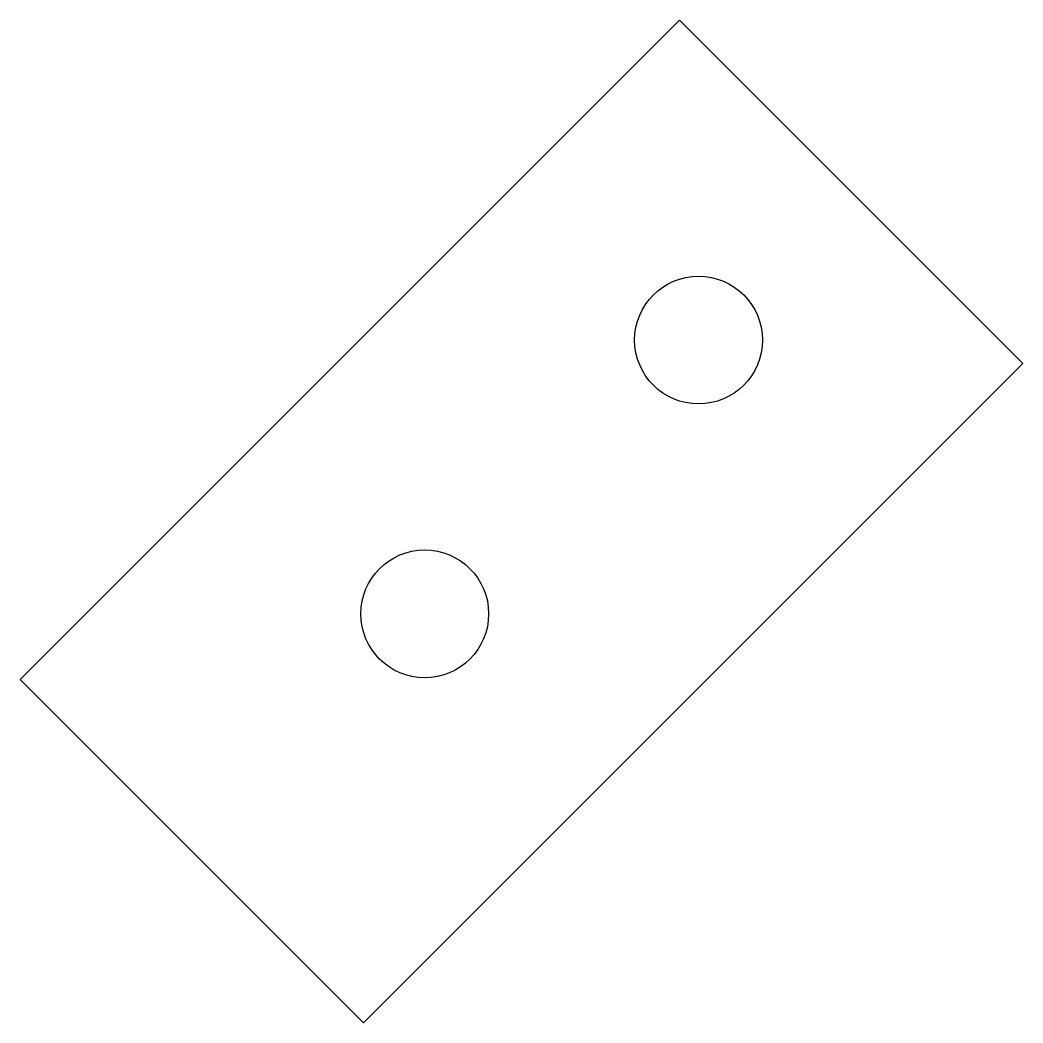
# Model space of a CAD drawing. Header units: millimetres. Extents: x 93.7 to 119.6, y 32.8 to 58.7.
import ezdxf

# ---------------------------------------------------------------- set-up
doc = ezdxf.new("R2010")
doc.units = ezdxf.units.MM

msp = doc.modelspace()

# ---------------------------------------------------------------- linework, layer by layer
at = {"color": 7, "linetype": 'Continuous', "lineweight": 25}
for p, q in [((93.715, 41.683), (110.751, 58.719)), ((110.751, 58.719), (119.618, 49.852)), ((119.618, 49.852), (102.582, 32.815)), ((102.582, 32.815), (93.715, 41.683))]:
    msp.add_line(p, q, dxfattribs=at)
for centre in [(111.239, 50.453), (104.168, 43.382)]:
    msp.add_circle(centre, 1.65, dxfattribs=at)

doc.saveas('drawing.dxf')
